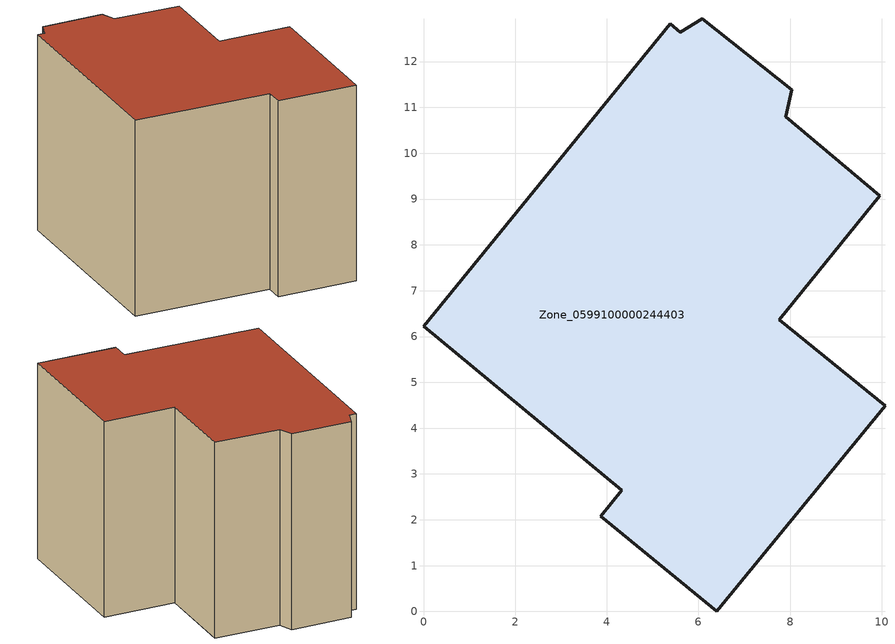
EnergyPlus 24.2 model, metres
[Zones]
Zone_0599100000244403
 floor ground (C_G): 4.32,2.64 0,6.23 5.38,12.82 5.6,12.64 6.08,12.94 8.04,11.38 7.9,10.8 9.96,9.07 7.76,6.37 10.07,4.49 6.4,0 3.87,2.08 z0
 wall outside (C_F): 7.76,6.37 9.96,9.07 7.9,10.8 8.04,11.38 6.08,12.94 5.6,12.64 5.38,12.82 0,6.23 4.32,2.64 3.87,2.08 6.4,0 10.07,4.49 7.76,6.37 z0:8.16
 roof outside (C_R): 6.4,0 10.07,4.49 7.76,6.37 9.96,9.07 7.9,10.8 8.04,11.38 6.08,12.94 5.6,12.64 5.38,12.82 0,6.23 4.32,2.64 3.87,2.08 z8.16
[BUILDING]
Pand.0599100000244403: North Axis=0; Terrain=City; Loads Convergence Tolerance Value=0.04; Temperature Convergence Tolerance Value=0.4; Solar Distribution=FullExterior; Maximum Number of Warmup Days=25; Minimum Number of Warmup Days=1
[Site:Location]
Rotterdam.The.Hague.AP_ZH_NLD Design_Conditions: Latitude=51.96; Longitude=4.45; Time Zone=1; Elevation=-4.5
[SITE:GROUNDTEMPERATURE:BUILDINGSURFACE]
18, 18, 18, 18, 18, 18, 18, 18, 18, 18, 18, 18
[MATERIAL] Thermal Absorptance=0.9; Solar Absorptance=0.7; Visible Absorptance=0.7
Name | Roughness | Thickness | Conductivity | Density | Specific Heat
G.TC.1946-1964 | MediumSmooth | 0.15 | 1 | 540 | 1210
F.TC.1946-1964 | Rough | 0.3 | 0.857143 | 1920 | 840
R.TC.1946-1964 | MediumRough | 0.2 | 0.235294 | 1500 | 1000
[CONSTRUCTION]
C_G: G.TC.1946-1964
C_F: F.TC.1946-1964
C_R: R.TC.1946-1964
[ZONE]
Zone_0599100000244403: Type=1; Multiplier=1; Ceiling Height=Autocalculate; Volume=Autocalculate; Floor Area=autocalculate; Part of Total Floor Area=Yes
[ZONEINFILTRATION:DESIGNFLOWRATE]
Infil_Zone_0599100000244403: Zone or ZoneList or Space or SpaceList=Zone_0599100000244403; Schedule=AlwaysOn; Design Flow Rate Calculation Method=Flow/Area; Flow Rate per Floor Area=0.003; Constant Term Coefficient=1; Temperature Term Coefficient=0; Velocity Term Coefficient=0; Velocity Squared Term Coefficient=0
[HVACTEMPLATE:ZONE:IDEALLOADSAIRSYSTEM]
Zone_0599100000244403: Maximum Heating Supply Air Temperature=50; Minimum Cooling Supply Air Temperature=13; Maximum Heating Supply Air Humidity Ratio=0.0156; Minimum Cooling Supply Air Humidity Ratio=0.0077; Heating Limit=NoLimit; Cooling Limit=NoLimit; Dehumidification Control Type=ConstantSensibleHeatRatio; Cooling Sensible Heat Ratio=0.7; Dehumidification Setpoint=60; Humidification Control Type=None; Humidification Setpoint=30; Outdoor Air Method=None; Outdoor Air Flow Rate per Person=0.00944; Outdoor Air Flow Rate per Zone Floor Area=0; Outdoor Air Flow Rate per Zone=0; Demand Controlled Ventilation Type=None; Outdoor Air Economizer Type=NoEconomizer; Heat Recovery Type=None; Sensible Heat Recovery Effectiveness=0.7; Latent Heat Recovery Effectiveness=0.65
[ZONECONTROL:THERMOSTAT]
ThermostatControl_Zone_0599100000244403: Zone or ZoneList=Zone_0599100000244403; Control Type Schedule=DualSetpointControlType; Control 1=Thermostat_Zone_0599100000244403; Temperature Difference Between Cutout And Setpoint=0
[THERMOSTATSETPOINT:DUALSETPOINT]
Thermostat_Zone_0599100000244403: Heating Setpoint Temperature Schedule=HeatingSetpoint_Zone_0599100000244403; Cooling Setpoint Temperature Schedule=CoolingSetpoint_Zone_0599100000244403
[SCHEDULE:COMPACT]
HeatingSetpoint_Zone_0599100000244403: Through: 12/31, For: AllDays, Until: 24:00, 21
CoolingSetpoint_Zone_0599100000244403: Through: 12/31, For: AllDays, Until: 24:00, 24
DualSetpointControlType: Through: 12/31, For: AllDays, Until: 24:00, 4
AlwaysOn: Through: 12/31, For: AllDays, Until: 24:00, 1
